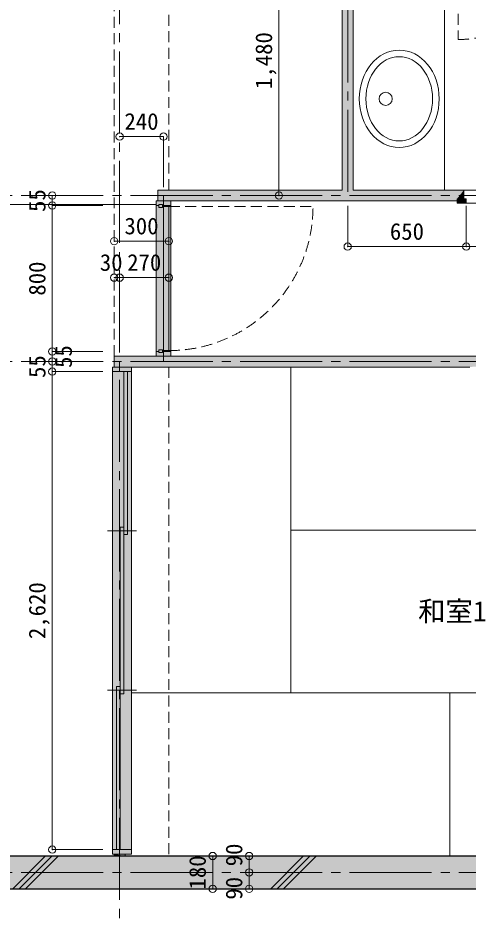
# Model space of a CAD drawing. Units: millimetres at full size, sheet at 1:50. Extents: x -9674 to 9699, y -6794 to 6791.
# Drawn here: x -3035 to -568, y -3167 to 1745 of the extents above; entities that cross this region are included whole.
import ezdxf
from ezdxf.enums import TextEntityAlignment as Align

# ---------------------------------------------------------------- set-up
doc = ezdxf.new("R2010")
doc.units = ezdxf.units.MM
doc.header["$LTSCALE"] = 50
doc.header["$PDMODE"] = 32
doc.header["$PDSIZE"] = 40
doc.linetypes.add('CHAIN2', pattern=[12, 9, -1, 1, -1])
doc.linetypes.add('DASHED1', pattern=[1.8, 1.2, -0.6])
for name, color, linetype, lineweight in [('1-0_芯', 7, 'CHAIN2', 9), ('1-1_躯体', 2, 'Continuous', 25), ('1-2_間仕切', 3, 'Continuous', 18), ('1-3_建具', 3, 'Continuous', 18), ('1-4_仕上げ', 4, 'Continuous', 9), ('1-5_設備', 7, 'Continuous', 9), ('1-8_ハッチ', 4, 'Continuous', 9), ('1-A_文字', 7, 'Continuous', 9), ('1-B_寸法', 7, 'Continuous', 9), ('1-C_梁', 7, 'DASHED1', 9)]:
    doc.layers.add(name, color=color, linetype=linetype, lineweight=lineweight)
doc.layers.add('4-0', color=1, linetype='Continuous')
doc.layers.add('4-2', color=4, linetype='Continuous')
doc.styles.add('ＭＳ ゴシック', font='')
doc.styles.get('ＭＳ ゴシック').set_extended_font_data('MS Gothic')

msp = doc.modelspace()

# ---------------------------------------------------------------- linework, layer by layer
at = {"layer": '1-0_芯'}
for p, q in [((-2477.5, -3688.13), (-2477.5, 4241.87)), ((-1227.5, 4241.87), (-1227.5, 771.87)), ((-8417.5, 771.87), (8192.5, 771.87)), ((-2237.5, -138.13), (-2237.5, 771.87)), ((-8417.5, -138.13), (2822.5, -138.13)), ((-8417.5, -2938.13), (8192.5, -2938.13))]:
    msp.add_line(p, q, dxfattribs=at)
at = {"layer": '1-1_躯体'}
for p, q in [((-6617.5, -2848.13), (6182.5, -2848.13)), ((-6617.5, -3028.13), (6182.5, -3028.13))]:
    msp.add_line(p, q, dxfattribs=at)
at = {"layer": '1-2_間仕切'}
for p, q in [((-1257.5, 3116.87), (-1257.5, 801.87)), ((-1197.5, 2221.87), (-1197.5, 801.87)), ((-2267.5, 741.87), (-2267.5, 801.87)), ((-2267.5, 801.87), (-1257.5, 801.87)), ((-1197.5, 801.87), (-590, 801.87)), ((-590, 754.37), (-590, 801.87)), ((-627.5, 741.87), (-2267.5, 741.87)), ((-2507.5, -108.13), (242.5, -108.13)), ((-2507.5, -168.13), (-2507.5, -108.13)), ((-2507.5, -168.13), (-557.5, -168.13)), ((-2507.5, -2848.13), (-2507.5, -2838.13)), ((-2447.5, -2848.13), (-2447.5, -2838.13))]:
    msp.add_line(p, q, dxfattribs=at)
at = {"layer": '1-3_建具', "color": 7, "linetype": 'DASHED1', "lineweight": 9}
for p, q in [((-622.5, 2216.87), (-622.5, 1626.87)), ((-2207.5, 711.87), (-1417.5, 711.87))]:
    msp.add_line(p, q, dxfattribs=at)
at = {"layer": '1-3_建具', "color": 7, "lineweight": 9}
for p, q in [((185, 801.87), (-590, 801.87)), ((-2277.5, -83.13), (-2277.5, 716.87)), ((-2197.5, 716.87), (-2197.5, -83.13)), ((-577.5, 729.37), (172.5, 729.37)), ((-2517.5, -2813.13), (-2517.5, -193.13)), ((-2412.5, -193.13), (-2412.5, -2813.13)), ((-2545, -1066.46), (-2385, -1066.46)), ((-2545, -1939.8), (-2385, -1939.8))]:
    msp.add_line(p, q, dxfattribs=at)
at = {"layer": '1-3_建具'}
for p, q in [((-2197.5, 741.87), (-2277.5, 741.87)), ((-2277.5, 741.87), (-2277.5, 716.87)), ((-2197.5, 741.87), (-2197.5, 716.87)), ((-577.5, 754.37), (-627.5, 754.37)), ((-627.5, 729.37), (-627.5, 754.37)), ((-577.5, 729.37), (-577.5, 754.37)), ((-2262.5, 716.87), (-2277.5, 716.87)), ((-2262.5, 706.87), (-2262.5, 721.87)), ((-2262.5, 721.87), (-2242.5, 721.87)), ((-2242.5, 706.87), (-2262.5, 706.87)), ((-2242.5, 721.87), (-2242.5, 706.87)), ((-2242.5, 716.87), (-2197.5, 716.87)), ((-2237.5, 711.87), (-2207.5, 711.87)), ((-2237.5, -78.13), (-2237.5, 711.87)), ((-2207.5, 711.87), (-2207.5, -78.13)), ((-577.5, 729.37), (-627.5, 729.37)), ((-2277.5, -83.13), (-2277.5, -108.13)), ((-2262.5, -83.13), (-2277.5, -83.13)), ((-2242.5, -73.13), (-2262.5, -73.13)), ((-2262.5, -88.13), (-2262.5, -73.13)), ((-2242.5, -88.13), (-2262.5, -88.13)), ((-2242.5, -88.13), (-2242.5, -73.13)), ((-2242.5, -83.13), (-2197.5, -83.13)), ((-2207.5, -78.13), (-2237.5, -78.13)), ((-2517.5, -193.13), (-2517.5, -168.13)), ((-2412.5, -168.13), (-2517.5, -168.13)), ((-2412.5, -193.13), (-2517.5, -193.13)), ((-2455, -1086.46), (-2455, -193.13)), ((-2435, -193.13), (-2435, -1086.46)), ((-2412.5, -193.13), (-2412.5, -168.13)), ((-2455, -1046.46), (-2475, -1046.46)), ((-2475, -1046.46), (-2475, -1959.8)), ((-2455, -1959.8), (-2455, -1046.46)), ((-2435, -1086.46), (-2455, -1086.46)), ((-2495, -1919.8), (-2475, -1919.8)), ((-2495, -2813.13), (-2495, -1919.8)), ((-2475, -1919.8), (-2475, -2813.13)), ((-2455, -1959.8), (-2475, -1959.8)), ((-2517.5, -2838.13), (-2517.5, -2813.13)), ((-2412.5, -2813.13), (-2517.5, -2813.13)), ((-2412.5, -2838.13), (-2517.5, -2838.13)), ((-2412.5, -2838.13), (-2412.5, -2813.13))]:
    msp.add_line(p, q, dxfattribs=at)
msp.add_lwpolyline([(-2197.5, -83.13), (-2197.5, -108.13), (-2277.5, -108.13)], dxfattribs=at)
at = {"layer": '1-3_建具', "color": 7, "linetype": 'DASHED1', "lineweight": 9}
for centre, radius, end in [((-622.5, 2216.87), 590, 0), ((-2207.5, 711.87), 790, 360)]:
    msp.add_arc(centre, radius, 270, end, dxfattribs=at)
at = {"layer": '1-4_仕上げ'}
for p, q in [((-1540, -168.13), (-1540, -1954.8)), ((-1540, -1061.46), (205, -1061.46)), ((-2412.5, -1954.8), (1077.5, -1954.8)), ((-667.5, -1954.8), (-667.5, -2848.13))]:
    msp.add_line(p, q, dxfattribs=at)
at = {"layer": '1-5_設備'}
msp.add_line((-3110.93, 721.87), (-2277.5, 721.87), dxfattribs=at)
msp.add_lwpolyline([(-1197.5, 1801.87), (-697.5, 1801.87), (-697.5, 801.87)], dxfattribs=at)
msp.add_circle((-1019.26, 1301.87), 36, dxfattribs=at)
for major_axis, ratio in [((0, -267), 0.8202), ((0, -231), 0.7922)]:
    msp.add_ellipse((-944.86, 1301.87), major_axis=major_axis, ratio=ratio, dxfattribs=at)
at = {"layer": '1-8_ハッチ'}
for p, q in [((-3063.49, -3028.13), (-2883.49, -2848.13)), ((-3028.13, -3028.13), (-2848.13, -2848.13)), ((-2992.78, -3028.13), (-2812.78, -2848.13)), ((-1649.27, -3028.13), (-1469.27, -2848.13)), ((-1613.92, -3028.13), (-1433.92, -2848.13)), ((-1578.56, -3028.13), (-1398.56, -2848.13))]:
    msp.add_line(p, q, dxfattribs=at)
at = {"layer": '1-B_寸法'}
for p, q in [((-1604.24, 2251.87), (-1604.24, 771.87)), ((-2846.66, 716.87), (-2846.66, 771.87)), ((-2569.17, 716.87), (-2846.66, 716.87)), ((-2846.66, -83.13), (-2846.66, 716.87)), ((-577.5, 715.99), (-577.5, 491.87)), ((-2507.5, 521.64), (-2207.5, 521.64)), ((-577.5, 491.87), (172.5, 491.87)), ((-2507.5, 321.64), (-2477.5, 321.64)), ((-2477.5, 321.64), (-2207.5, 321.64)), ((-2569.17, -83.13), (-2846.66, -83.13)), ((-2846.66, -138.13), (-2846.66, -83.13)), ((-2846.66, -193.13), (-2846.66, -138.13)), ((-2569.17, -2813.13), (-2846.66, -2813.13)), ((-1967.58, -2848.13), (-1967.58, -3028.13)), ((-1767.58, -2938.13), (-1767.58, -2848.13)), ((-1767.58, -3028.13), (-1767.58, -2938.13))]:
    msp.add_line(p, q, dxfattribs=at)
for points in [[(-2237.5, 817.75), (-2237.5, 1094.76), (-2477.5, 1094.76)], [(-1227.5, 715.99), (-1227.5, 491.87), (-577.5, 491.87)], [(-2569.17, -193.13), (-2846.66, -193.13), (-2846.66, -2813.13)]]:
    msp.add_lwpolyline(points, dxfattribs=at)
at = {"layer": '1-B_寸法', "color": 3}
for p in [(-2477.5, 1094.76), (-2237.5, 1094.76), (-2846.66, 771.87), (-1604.24, 771.87), (-2846.66, 716.87), (-2507.5, 521.64), (-2207.5, 521.64), (-1227.5, 491.87), (-577.5, 491.87), (-2507.5, 321.64), (-2477.5, 321.64), (-2207.5, 321.64), (-2846.66, -83.13), (-2846.66, -138.13), (-2846.66, -193.13), (-2846.66, -2813.13), (-1967.58, -2848.13), (-1767.58, -2848.13), (-1767.58, -2938.13), (-1967.58, -3028.13), (-1767.58, -3028.13)]:
    msp.add_point(p, dxfattribs=at)
at = {"layer": '1-C_梁'}
for p, q in [((-2507.5, -108.13), (-2507.5, 3116.87)), ((-2207.5, 801.87), (-2207.5, 3116.87)), ((-2207.5, -168.13), (-2207.5, -2848.13))]:
    msp.add_line(p, q, dxfattribs=at)
at = {"layer": '4-0'}
for points in [[(-6917.5, -3028.13), (6482.5, -3028.13), (-6617.5, -2848.13)], [(6482.5, -3028.13), (6182.5, -2848.13), (-6617.5, -2848.13)]]:
    msp.add_solid(points, dxfattribs=at)
at = {"layer": '4-2'}
for points in [[(-1257.5, 3116.87), (-1197.5, 3116.87), (-1257.5, 801.87), (-1197.5, 801.87)], [(-627.5, 754.37), (-2267.5, 741.87), (-2267.5, 801.87)], [(-627.5, 754.37), (-2267.5, 801.87), (-590, 801.87)], [(-590, 801.87), (-590, 754.37), (-627.5, 754.37)], [(-2277.5, 741.87), (-2197.5, 741.87), (-2277.5, -108.13), (-2197.5, -108.13)], [(-627.5, 754.37), (-627.5, 741.87), (-2267.5, 741.87)], [(-627.5, 729.37), (-627.5, 754.37), (-577.5, 729.37), (-577.5, 754.37)], [(-2507.5, -168.13), (-2507.5, -108.13), (242.5, -108.13)], [(242.5, -108.13), (-557.5, -168.13), (-2507.5, -168.13)], [(-2517.5, -168.13), (-2412.5, -168.13), (-2412.5, -2838.13)], [(-2517.5, -168.13), (-2412.5, -2838.13), (-2447.5, -2838.13)], [(-2517.5, -168.13), (-2447.5, -2838.13), (-2447.5, -2848.13)], [(-2507.5, -2838.13), (-2517.5, -2838.13), (-2517.5, -168.13)], [(-2507.5, -2838.13), (-2517.5, -168.13), (-2447.5, -2848.13)], [(-2447.5, -2848.13), (-2507.5, -2848.13), (-2507.5, -2838.13)]]:
    msp.add_solid(points, dxfattribs=at)

# ---------------------------------------------------------------- texts
at = {"layer": '1-A_文字', "style": 'ＭＳ ゴシック'}
msp.add_text('和室1', height=110, dxfattribs=at).set_placement((-841.04, -1594.7), align=Align.BOTTOM_LEFT)
at = {"layer": '1-B_寸法', "style": 'ＭＳ ゴシック'}
for s, p in [('1,480', (-1614.24, 1355.62)), ('55', (-2856.66, 681.87)), ('800', (-2856.66, 223.12)), ('55', (-2711.66, -173.13)), ('55', (-2856.66, -228.13)), ('2,620', (-2856.66, -1659.38)), ('90', (-1777.58, -2904.82)), ('180', (-1977.58, -3031.88)), ('90', (-1777.58, -3087.5))]:
    msp.add_text(s, height=91.64, rotation=90, dxfattribs=at).set_placement(p, align=Align.BOTTOM_LEFT)
for s, p in [('240', (-2451.25, 1104.76)), ('300', (-2451.25, 531.64)), ('650', (-996.25, 501.87)), ('30', (-2586.26, 331.64)), ('270', (-2436.25, 331.64))]:
    msp.add_text(s, height=91.64, dxfattribs=at).set_placement(p, align=Align.BOTTOM_LEFT)

doc.saveas('drawing.dxf')
